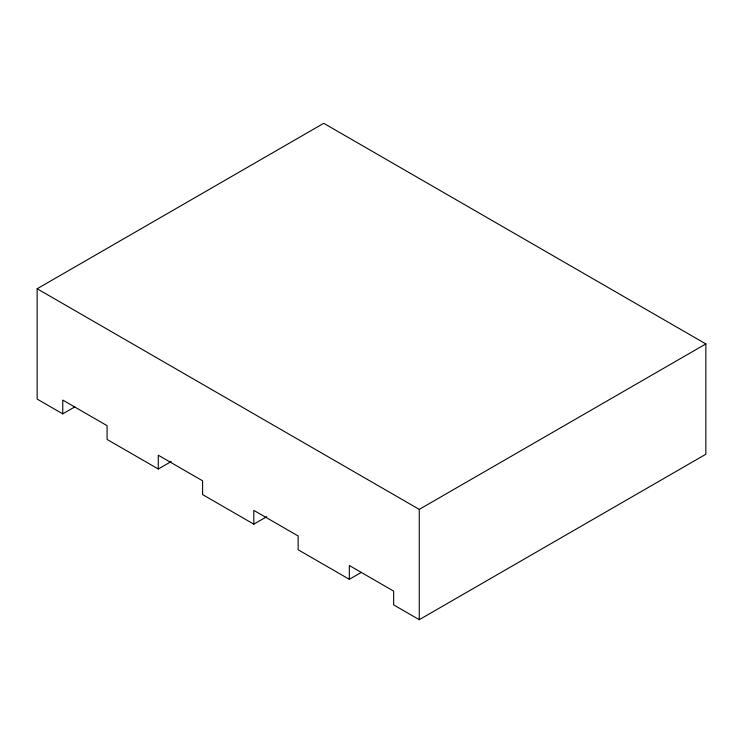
<?xml version="1.0" encoding="UTF-8"?>
<svg xmlns="http://www.w3.org/2000/svg" width="743" height="743" viewBox="0 0 743 743"><rect width="100%" height="100%" fill="white"/><g stroke="black" fill="none" stroke-linecap="round" stroke-linejoin="round"><path stroke-width="1.11" d="M74.69 406.96L62.756 413.86L37.15 399.075L37.15 288.767L323.734 123.31L705.85 343.925L705.85 454.233L419.266 619.69L393.66 604.904L393.66 591.122L349.34 565.525L349.34 579.317L361.274 572.426M62.756 413.86L62.756 400.068L107.076 425.665L107.076 439.447L158.278 469.009L171.215 461.542M158.278 469.009L158.278 455.227L202.607 480.814L202.607 494.606L253.809 524.168L266.746 516.691M37.15 288.767L419.266 509.382L705.85 343.925M349.34 579.317L298.138 549.755L298.138 535.963L253.809 510.376L253.809 524.168M419.266 509.382L419.266 619.69"/></g></svg>
